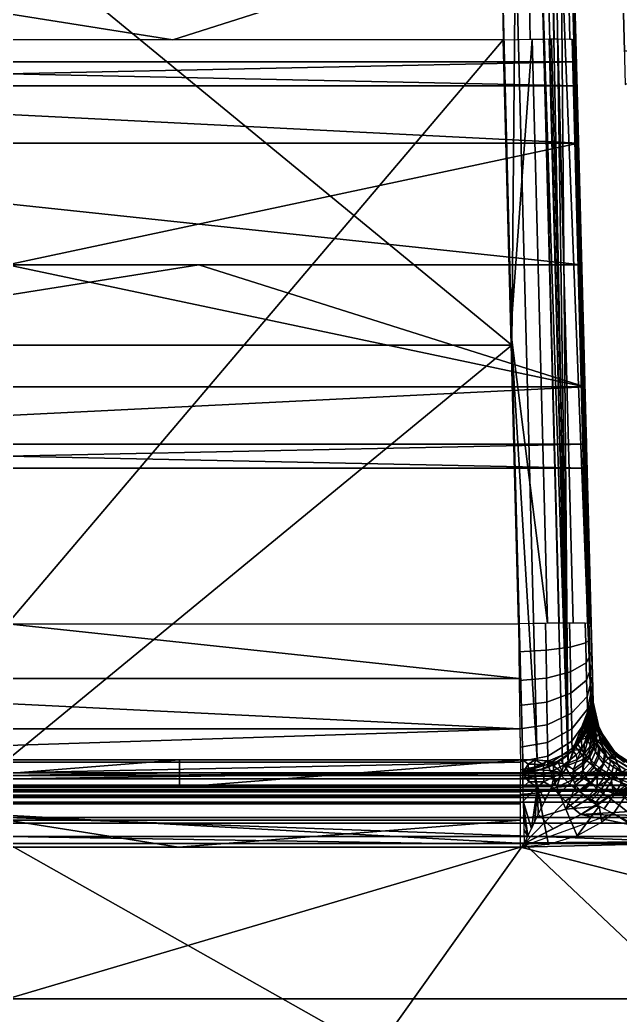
# Model space of a CAD drawing. Extents: x -16.2 to 16.1, y -17.9 to 0.1.
# Drawn here: x 0.08 to 4.21, y -13.54 to -6.68 of the extents above; entities that cross this region are included whole.
import ezdxf

# ---------------------------------------------------------------- set-up
doc = ezdxf.new("R2010")
doc.units = 0
doc.header["$MEASUREMENT"] = 0
doc.layers.add('Pux Jalapa', color=255, linetype='CONTINUOUS')

msp = doc.modelspace()

# ---------------------------------------------------------------- linework, layer by layer
at = {"layer": 'Pux Jalapa'}
for points in [[(12.3144, 0.1319, -7.5642), (12.1304, -6.8943, -7.3802), (4.1789, -4.3812, -7.4461)], [(4.1521, -3.355, 7.4729), (4.2508, -7.1246, 7.3742), (12.2182, -3.5435, 7.468)], [(12.1304, -6.8943, -7.3802), (4.2448, -6.8943, -7.3802), (4.1789, -4.3812, -7.4461)], [(4.2448, -6.8943, -7.3802), (4.2119, -5.6377, -7.4131), (4.2357, -6.5474, -5.6483)], [(3.8819, -5.7805, 6.2174), (3.909, -6.8157, 6.6702), (3.8913, -6.138, 2.7205)], [(3.4692, -8.9199, -9.0991), (-0.0087, -6.0619, -7.8402), (-3.4866, -8.9199, -9.0991)], [(1.1306, -6.8157, 7.1701), (-1.148, -6.8157, 7.1701), (-3.4124, -6.0941, 7.0149)], [(3.395, -6.0941, 7.0149), (1.1306, -6.8157, 7.1701), (-3.4124, -6.0941, 7.0149)], [(3.4692, -8.9199, -9.0991), (3.3944, -6.0619, -7.8402), (-0.0087, -6.0619, -7.8402)], [(3.395, -6.0941, 7.0149), (3.4092, -6.8157, 7.1701), (1.1306, -6.8157, 7.1701)], [(3.3944, -6.0619, -7.8402), (3.4692, -8.9199, -9.0991), (3.4925, -6.0637, -7.8303)], [(3.6422, -11.7798, -10.3481), (3.4925, -6.0637, -7.8303), (3.4692, -8.9199, -9.0991)], [(3.8168, -11.8047, -10.2812), (3.6671, -6.0885, -7.7634), (3.4925, -6.0637, -7.8303), (3.6422, -11.7798, -10.3481)], [(3.7117, -6.1008, -7.7331), (3.6671, -6.0885, -7.7634), (3.857, -11.8155, -10.2542)], [(3.8168, -11.8047, -10.2812), (3.857, -11.8155, -10.2542), (3.6671, -6.0885, -7.7634)], [(3.7438, -6.1116, -7.7064), (3.7117, -6.1008, -7.7331), (3.857, -11.8155, -10.2542)], [(3.7746, -6.1242, -7.676), (3.7438, -6.1116, -7.7064), (3.857, -11.8155, -10.2542)], [(3.8089, -6.1417, -7.6343), (3.7746, -6.1242, -7.676), (3.857, -11.8155, -10.2542)], [(3.857, -11.8155, -10.2542), (4.0146, -11.4302, -9.7982), (3.8089, -6.1417, -7.6343)], [(3.8804, -6.2057, -7.4847), (3.8089, -6.1417, -7.6343), (4.0146, -11.4302, -9.7982)], [(3.8913, -6.138, -3.5103), (3.9118, -6.9211, -3.5103), (3.9118, -6.9211, -5.5872), (3.8913, -6.138, -5.5872)], [(3.8913, -6.138, -1.4334), (3.9118, -6.9211, -1.4334), (3.9118, -6.9211, -3.5103), (3.8913, -6.138, -3.5103)], [(3.8913, -6.138, 0.6436), (3.9118, -6.9211, 0.6436), (3.9118, -6.9211, -1.4334), (3.8913, -6.138, -1.4334)], [(3.8913, -6.138, 2.7205), (3.9118, -6.9211, 2.7205), (3.9118, -6.9211, 0.6436), (3.8913, -6.138, 0.6436)], [(3.8913, -6.138, -5.5872), (3.9118, -6.9211, -5.5872), (3.8942, -6.2503, -7.3826)], [(3.9118, -6.9211, 2.7205), (3.8913, -6.138, 2.7205), (3.909, -6.8157, 6.6702)], [(4.0286, -11.3812, -9.6426), (3.9614, -8.8158, -8.5126), (3.8804, -6.2057, -7.4847)], [(3.9614, -8.8158, -8.5126), (3.8942, -6.2503, -7.3826), (3.8804, -6.2057, -7.4847)], [(4.0146, -11.4302, -9.7982), (4.0286, -11.3812, -9.6426), (3.8804, -6.2057, -7.4847)], [(3.9278, -7.5331, -7.9476), (3.8942, -6.2503, -7.3826), (3.9118, -6.9211, -5.5872)], [(3.5956, -6.8118, 7.1339), (3.5875, -6.4362, 7.0868), (3.4017, -6.4331, 7.1229), (3.4092, -6.8157, 7.1701)], [(3.7607, -6.8103, 7.0254), (3.7523, -6.4556, 6.9807), (3.5875, -6.4362, 7.0868), (3.5956, -6.8118, 7.1339)], [(3.8691, -6.8117, 6.8658), (3.8608, -6.4874, 6.8252), (3.7523, -6.4556, 6.9807), (3.7607, -6.8103, 7.0254)], [(3.909, -6.8157, 6.6702), (3.9015, -6.5287, 6.6348), (3.8608, -6.4874, 6.8252), (3.8691, -6.8117, 6.8658)], [(3.4092, -6.8157, 7.1701), (-0.0087, -6.8157, 7.1701), (-0.0087, -10.8419, 7.2755)], [(-0.0087, -10.8419, 7.2755), (3.5146, -10.8419, 7.2755), (3.4092, -6.8157, 7.1701)], [(3.4619, -8.8288, 7.2228), (3.4092, -6.8157, 7.1701), (3.6079, -6.8116, 7.1287)], [(3.6079, -6.8116, 7.1287), (3.7133, -10.8378, 7.2342), (3.4619, -8.8288, 7.2228)], [(3.7133, -10.8378, 7.2342), (3.6079, -6.8116, 7.1287), (3.6883, -6.8107, 7.0847), (3.7937, -10.8368, 7.1901)], [(3.7937, -10.8368, 7.1901), (3.6883, -6.8107, 7.0847), (3.7262, -6.8104, 7.0565), (3.8316, -10.8366, 7.1619)], [(3.8316, -10.8366, 7.1619), (3.7262, -6.8104, 7.0565), (3.7406, -6.8103, 7.0442), (3.846, -10.8365, 7.1496)], [(3.846, -10.8365, 7.1496), (3.7406, -6.8103, 7.0442), (3.786, -6.8104, 6.9984), (3.8914, -10.8365, 7.1038)], [(3.8914, -10.8365, 7.1038), (3.786, -6.8104, 6.9984), (3.8851, -6.8124, 6.8229), (3.9905, -10.8385, 6.9283)], [(3.9905, -10.8385, 6.9283), (3.8851, -6.8124, 6.8229), (3.9053, -6.8142, 6.7308), (4.0107, -10.8404, 6.8362)], [(4.0107, -10.8404, 6.8362), (3.9053, -6.8142, 6.7308), (3.909, -6.8157, 6.6702), (4.0145, -10.8419, 6.7757)], [(3.909, -6.8157, 6.6702), (3.9442, -8.1578, 6.7054), (3.9277, -7.5281, 5.1391)], [(3.9277, -7.5281, 5.1391), (3.913, -6.9681, 4.0191), (3.909, -6.8157, 6.6702)], [(3.909, -6.8157, 6.6702), (3.913, -6.9681, 4.0191), (3.9118, -6.9211, 2.7205)], [(3.9118, -6.9211, -3.5103), (3.9323, -7.7041, -3.5103), (3.9323, -7.7041, -5.5872), (3.9118, -6.9211, -5.5872)], [(3.9118, -6.9211, -1.4334), (3.9323, -7.7041, -1.4334), (3.9323, -7.7041, -3.5103), (3.9118, -6.9211, -3.5103)], [(3.9118, -6.9211, 0.6436), (3.9323, -7.7041, 0.6436), (3.9323, -7.7041, -1.4334), (3.9118, -6.9211, -1.4334)], [(3.913, -6.9681, 4.0191), (3.9277, -7.5281, 2.8991), (3.9118, -6.9211, 2.7205)], [(3.9118, -6.9211, -5.5872), (3.9323, -7.7041, -5.5872), (3.9278, -7.5331, -7.9476)], [(3.9323, -7.7041, 0.6436), (3.9118, -6.9211, 0.6436), (3.9277, -7.5281, 2.8991)], [(3.9118, -6.9211, 0.6436), (3.9118, -6.9211, 2.7205), (3.9277, -7.5281, 2.8991)], [(-3.9347, -7.1328, 4.6779), (-3.9304, -6.9681, 4.0191), (3.9173, -7.1328, 4.6779)], [(-3.9304, -6.9681, 4.0191), (-3.9347, -7.1328, 3.3602), (3.913, -6.9681, 4.0191)], [(3.9173, -7.1328, 3.3602), (3.913, -6.9681, 4.0191), (-3.9347, -7.1328, 3.3602)], [(3.913, -6.9681, 4.0191), (3.9173, -7.1328, 4.6779), (-3.9304, -6.9681, 4.0191)], [(-3.945, -7.5281, 5.1391), (-3.9347, -7.1328, 4.6779), (3.9277, -7.5281, 5.1391)], [(-3.9347, -7.1328, 3.3602), (-3.945, -7.5281, 2.8991), (3.9277, -7.5281, 2.8991)], [(3.9277, -7.5281, 2.8991), (3.9173, -7.1328, 3.3602), (-3.9347, -7.1328, 3.3602)], [(3.9173, -7.1328, 4.6779), (3.9277, -7.5281, 5.1391), (-3.9347, -7.1328, 4.6779)], [(-3.945, -7.5281, 2.8991), (-3.967, -8.3681, 2.6191), (3.9497, -8.3681, 2.6191)], [(3.9497, -8.3681, 2.6191), (3.9277, -7.5281, 2.8991), (-3.945, -7.5281, 2.8991)], [(3.9277, -7.5281, 5.1391), (-0.0087, -8.3681, 5.4191), (-3.945, -7.5281, 5.1391)], [(3.9497, -8.3681, 5.4191), (-0.0087, -8.3681, 5.4191), (3.9277, -7.5281, 5.1391)], [(3.9497, -8.3681, 5.4191), (3.9277, -7.5281, 5.1391), (3.9442, -8.1578, 6.7054)], [(3.9277, -7.5281, 2.8991), (3.9497, -8.3681, 2.6191), (3.9323, -7.7041, 0.6436)], [(3.9614, -8.8158, -8.5126), (3.9278, -7.5331, -7.9476), (3.9528, -8.4872, -7.6641)], [(3.9323, -7.7041, -5.5872), (3.9528, -8.4872, -7.6641), (3.9278, -7.5331, -7.9476)], [(3.9323, -7.7041, -5.5872), (3.9528, -8.4872, -5.5872), (3.9528, -8.4872, -7.6641)], [(3.9323, -7.7041, -3.5103), (3.9528, -8.4872, -3.5103), (3.9528, -8.4872, -5.5872), (3.9323, -7.7041, -5.5872)], [(3.9323, -7.7041, -1.4334), (3.9528, -8.4872, -1.4334), (3.9528, -8.4872, -3.5103), (3.9323, -7.7041, -3.5103)], [(3.9323, -7.7041, 0.6436), (3.9528, -8.4872, 0.6436), (3.9528, -8.4872, -1.4334), (3.9323, -7.7041, -1.4334)], [(3.9528, -8.4872, 0.6436), (3.9323, -7.7041, 0.6436), (3.9497, -8.3681, 2.6191)], [(3.9442, -8.1578, 6.7054), (3.9793, -9.4998, 6.7405), (3.9497, -8.3681, 5.4191)], [(-1.3281, -8.3681, 5.4191), (1.3108, -8.3681, 5.4191), (-3.989, -9.2081, 5.1391)], [(-0.0087, -8.3681, 2.6191), (-3.989, -9.2081, 2.8991), (3.9717, -9.2081, 2.8991)], [(3.9717, -9.2081, 5.1391), (-3.989, -9.2081, 5.1391), (1.3108, -8.3681, 5.4191)], [(3.9717, -9.2081, 2.8991), (3.9497, -8.3681, 2.6191), (-0.0087, -8.3681, 2.6191)], [(1.3108, -8.3681, 5.4191), (3.9497, -8.3681, 5.4191), (3.9717, -9.2081, 5.1391)], [(3.9497, -8.3681, 2.6191), (3.9717, -9.2081, 2.8991), (3.9528, -8.4872, 0.6436)], [(3.9717, -9.2081, 5.1391), (3.9497, -8.3681, 5.4191), (3.9793, -9.4998, 6.7405)], [(3.9528, -8.4872, -5.5872), (3.9733, -9.2702, -5.5872), (3.9733, -9.2702, -7.6641), (3.9528, -8.4872, -7.6641)], [(3.9528, -8.4872, -3.5103), (3.9733, -9.2702, -3.5103), (3.9733, -9.2702, -5.5872), (3.9528, -8.4872, -5.5872)], [(3.9528, -8.4872, -1.4334), (3.9733, -9.2702, -1.4334), (3.9733, -9.2702, -3.5103), (3.9528, -8.4872, -3.5103)], [(3.9528, -8.4872, 0.6436), (3.9733, -9.2702, 0.6436), (3.9733, -9.2702, -1.4334), (3.9528, -8.4872, -1.4334)], [(3.9528, -8.4872, -7.6641), (3.9733, -9.2702, -7.6641), (3.9614, -8.8158, -8.5126)], [(3.9733, -9.2702, 0.6436), (3.9528, -8.4872, 0.6436), (3.9717, -9.2081, 2.8991)], [(3.5146, -10.8419, 7.2755), (3.4619, -8.8288, 7.2228), (3.7133, -10.8378, 7.2342)], [(3.995, -10.0985, -9.0776), (3.9614, -8.8158, -8.5126), (3.9733, -9.2702, -7.6641)], [(-0.0087, -11.778, -10.358), (3.4692, -8.9199, -9.0991), (-3.4866, -8.9199, -9.0991)], [(3.5441, -11.778, -10.358), (3.4692, -8.9199, -9.0991), (-0.0087, -11.778, -10.358)], [(3.4692, -8.9199, -9.0991), (3.5441, -11.778, -10.358), (3.6422, -11.7798, -10.3481)], [(-3.989, -9.2081, 2.8991), (-3.9994, -9.6034, 3.3602), (3.9717, -9.2081, 2.8991)], [(-3.9994, -9.6034, 4.6779), (-3.989, -9.2081, 5.1391), (3.9717, -9.2081, 5.1391)], [(3.9717, -9.2081, 5.1391), (3.982, -9.6034, 4.6779), (-3.9994, -9.6034, 4.6779)], [(3.982, -9.6034, 3.3602), (3.9717, -9.2081, 2.8991), (-3.9994, -9.6034, 3.3602)], [(3.9717, -9.2081, 2.8991), (3.9863, -9.7681, 4.0191), (3.9938, -10.0533, 2.7205)], [(3.9863, -9.7681, 4.0191), (3.9717, -9.2081, 5.1391), (3.9938, -10.0533, 4.7974)], [(3.9938, -10.0533, 2.7205), (3.9733, -9.2702, 0.6436), (3.9717, -9.2081, 2.8991)], [(3.9793, -9.4998, 6.7405), (3.9938, -10.0533, 4.7974), (3.9717, -9.2081, 5.1391)], [(3.9733, -9.2702, -5.5872), (3.9938, -10.0533, -5.5872), (3.9938, -10.0533, -7.6641), (3.9733, -9.2702, -7.6641)], [(3.9733, -9.2702, -3.5103), (3.9938, -10.0533, -3.5103), (3.9938, -10.0533, -5.5872), (3.9733, -9.2702, -5.5872)], [(3.9733, -9.2702, -1.4334), (3.9938, -10.0533, -1.4334), (3.9938, -10.0533, -3.5103), (3.9733, -9.2702, -3.5103)], [(3.9733, -9.2702, 0.6436), (3.9938, -10.0533, 0.6436), (3.9938, -10.0533, -1.4334), (3.9733, -9.2702, -1.4334)], [(3.9938, -10.0533, 2.7205), (3.9938, -10.0533, 0.6436), (3.9733, -9.2702, 0.6436)], [(3.9733, -9.2702, -7.6641), (3.9938, -10.0533, -7.6641), (3.995, -10.0985, -9.0776)], [(3.9793, -9.4998, 6.7405), (4.0145, -10.8419, 6.7757), (3.9938, -10.0533, 4.7974)], [(-3.9994, -9.6034, 3.3602), (-4.0037, -9.7681, 4.0191), (3.9863, -9.7681, 4.0191)], [(-4.0037, -9.7681, 4.0191), (-3.9994, -9.6034, 4.6779), (3.982, -9.6034, 4.6779)], [(3.982, -9.6034, 4.6779), (3.9863, -9.7681, 4.0191), (-4.0037, -9.7681, 4.0191)], [(3.9863, -9.7681, 4.0191), (3.982, -9.6034, 3.3602), (-3.9994, -9.6034, 3.3602)], [(3.9938, -10.0533, 4.7974), (3.9938, -10.0533, 2.7205), (3.9863, -9.7681, 4.0191)], [(3.9938, -10.0533, -5.5872), (4.0143, -10.8363, -5.5872), (4.0143, -10.8363, -7.6641), (3.9938, -10.0533, -7.6641)], [(3.9938, -10.0533, -3.5103), (4.0143, -10.8363, -3.5103), (4.0143, -10.8363, -5.5872), (3.9938, -10.0533, -5.5872)], [(3.9938, -10.0533, -1.4334), (4.0143, -10.8363, -1.4334), (4.0143, -10.8363, -3.5103), (3.9938, -10.0533, -3.5103)], [(3.9938, -10.0533, 0.6436), (4.0143, -10.8363, 0.6436), (4.0143, -10.8363, -1.4334), (3.9938, -10.0533, -1.4334)], [(3.9938, -10.0533, 2.7205), (4.0143, -10.8363, 2.7205), (4.0143, -10.8363, 0.6436), (3.9938, -10.0533, 0.6436)], [(3.9938, -10.0533, 4.7974), (4.0143, -10.8363, 4.7974), (4.0143, -10.8363, 2.7205), (3.9938, -10.0533, 2.7205)], [(3.9938, -10.0533, -7.6641), (4.0143, -10.8363, -7.6641), (3.995, -10.0985, -9.0776)], [(4.0143, -10.8363, 4.7974), (3.9938, -10.0533, 4.7974), (4.0145, -10.8419, 6.7757)], [(4.0286, -11.3812, -9.6426), (3.995, -10.0985, -9.0776), (4.0143, -10.8363, -7.6641)], [(3.8696, -11.0015, 7.12), (3.8661, -10.8365, 7.1308), (3.701, -10.838, 7.2393), (3.7041, -11.0239, 7.2268)], [(3.9778, -10.972, 6.9622), (3.9745, -10.8378, 6.9712), (3.8661, -10.8365, 7.1308), (3.8696, -11.0015, 7.12)], [(4.0279, -11.355, 6.2758), (4.0279, -11.355, 4.8205), (4.0143, -10.8363, 4.7974)], [(4.0279, -11.355, 4.8205), (4.0279, -11.355, 3.3652), (4.0143, -10.8363, 4.7974)], [(4.0279, -11.355, 3.3652), (4.0279, -11.355, 1.91), (4.0143, -10.8363, 2.7205)], [(4.0279, -11.355, 1.91), (4.0279, -11.355, 0.4547), (4.0143, -10.8363, 0.6436)], [(4.0279, -11.355, 0.4547), (4.0279, -11.355, -1.0006), (4.0143, -10.8363, 0.6436)], [(4.0279, -11.355, -1.0006), (4.0279, -11.355, -2.4559), (4.0143, -10.8363, -1.4334)], [(4.0279, -11.355, -2.4559), (4.0279, -11.355, -3.9112), (4.0143, -10.8363, -3.5103)], [(4.0286, -11.3812, -4.8847), (4.0286, -11.3812, -6.0742), (4.0143, -10.8363, -5.5872)], [(4.0286, -11.3812, -6.0742), (4.0286, -11.3812, -7.2636), (4.0143, -10.8363, -7.6641)], [(4.0286, -11.3812, -7.2636), (4.0286, -11.3812, -8.4531), (4.0143, -10.8363, -7.6641)], [(4.0286, -11.3812, -8.4531), (4.0286, -11.3812, -9.6426), (4.0143, -10.8363, -7.6641)], [(4.0145, -10.8419, 6.7757), (4.0239, -11.2039, 6.634), (4.0143, -10.8363, 4.7974)], [(4.0239, -11.2039, 6.634), (4.0279, -11.355, 6.2758), (4.0143, -10.8363, 4.7974)], [(4.0143, -10.8363, -7.6641), (4.0143, -10.8363, -5.5872), (4.0286, -11.3812, -6.0742)], [(4.0143, -10.8363, -5.5872), (4.0143, -10.8363, -3.5103), (4.0286, -11.3812, -4.8847)], [(4.0143, -10.8363, -3.5103), (4.0143, -10.8363, -1.4334), (4.0279, -11.355, -2.4559)], [(4.0143, -10.8363, -1.4334), (4.0143, -10.8363, 0.6436), (4.0279, -11.355, -1.0006)], [(4.0143, -10.8363, 0.6436), (4.0143, -10.8363, 2.7205), (4.0279, -11.355, 1.91)], [(4.0143, -10.8363, 2.7205), (4.0143, -10.8363, 4.7974), (4.0279, -11.355, 3.3652)], [(4.0143, -10.8363, -3.5103), (4.0279, -11.355, -3.9112), (4.0286, -11.3812, -4.8847)], [(-0.0087, -10.8419, 7.2755), (3.5195, -11.2171, 7.213), (-3.5369, -11.2171, 7.213)], [(3.5146, -10.8419, 7.2755), (3.5195, -11.2171, 7.213), (-0.0087, -10.8419, 7.2755)], [(3.7041, -11.0239, 7.2268), (3.701, -10.838, 7.2393), (3.5146, -10.8419, 7.2755), (3.5172, -11.0347, 7.2618)], [(4.017, -10.9383, 6.7688), (4.0145, -10.8419, 6.7757), (3.9745, -10.8378, 6.9712), (3.9778, -10.972, 6.9622)], [(3.9812, -11.1099, 6.9246), (3.9778, -10.972, 6.9622), (3.8696, -11.0015, 7.12), (3.8731, -11.1712, 7.0739)], [(4.0196, -11.0372, 6.7415), (4.017, -10.9383, 6.7688), (3.9778, -10.972, 6.9622), (3.9812, -11.1099, 6.9246)], [(3.7072, -11.215, 7.1747), (3.7041, -11.0239, 7.2268), (3.5172, -11.0347, 7.2618), (3.5197, -11.2326, 7.2071)], [(3.8731, -11.1712, 7.0739), (3.8696, -11.0015, 7.12), (3.7041, -11.0239, 7.2268), (3.7072, -11.215, 7.1747)], [(4.0218, -11.1234, 6.6977), (4.0196, -11.0372, 6.7415), (3.9812, -11.1099, 6.9246), (3.9841, -11.2302, 6.8641)], [(3.9841, -11.2302, 6.8641), (3.9812, -11.1099, 6.9246), (3.8731, -11.1712, 7.0739), (3.8761, -11.3193, 6.9996)], [(3.8761, -11.3193, 6.9996), (3.8731, -11.1712, 7.0739), (3.7072, -11.215, 7.1747), (3.7099, -11.3816, 7.0908)], [(4.0239, -11.2039, 6.634), (4.0218, -11.1234, 6.6977), (3.9841, -11.2302, 6.8641), (3.9868, -11.3428, 6.7756)], [(-3.5414, -11.5659, 6.9921), (-3.5369, -11.2171, 7.213), (3.5241, -11.5659, 6.9921)], [(3.5195, -11.2171, 7.213), (3.5241, -11.5659, 6.9921), (-3.5369, -11.2171, 7.213)], [(3.7099, -11.3816, 7.0908), (3.7072, -11.215, 7.1747), (3.5197, -11.2326, 7.2071), (3.522, -11.4048, 7.1195)], [(3.9868, -11.3428, 6.7756), (3.9841, -11.2302, 6.8641), (3.8761, -11.3193, 6.9996), (3.879, -11.4579, 6.8909)], [(4.0256, -11.2662, 6.5602), (4.0239, -11.2039, 6.634), (3.9868, -11.3428, 6.7756), (3.989, -11.4301, 6.6728)], [(4.0269, -11.3157, 6.4702), (4.0256, -11.2662, 6.5602), (3.989, -11.4301, 6.6728), (3.9907, -11.4994, 6.5473)], [(4.0276, -11.3444, 6.378), (4.0269, -11.3157, 6.4702), (3.9907, -11.4994, 6.5473), (3.9917, -11.5397, 6.4185)], [(3.7125, -11.5376, 6.9682), (3.7099, -11.3816, 7.0908), (3.522, -11.4048, 7.1195), (3.5241, -11.5659, 6.9921)], [(3.879, -11.4579, 6.8909), (3.8761, -11.3193, 6.9996), (3.7099, -11.3816, 7.0908), (3.7125, -11.5376, 6.9682)], [(3.989, -11.4301, 6.6728), (3.9868, -11.3428, 6.7756), (3.879, -11.4579, 6.8909), (3.8812, -11.5655, 6.7645)], [(4.0279, -11.355, 1.1823), (4.0279, -11.355, -3.9112), (3.8862, -11.717, -3.8923)], [(4.0279, -11.355, 1.1823), (3.8862, -11.717, -3.8923), (3.9503, -11.636, 6.2758)], [(3.9503, -11.636, 6.2758), (4.0203, -11.4557, 6.2758), (4.0279, -11.355, 1.1823)], [(4.0279, -11.355, 6.2758), (4.0276, -11.3444, 6.378), (3.9917, -11.5397, 6.4185), (3.992, -11.5545, 6.2758)], [(4.0279, -11.355, 6.2758), (4.0279, -11.355, 1.1823), (4.0203, -11.4557, 6.2758)], [(4.0279, -11.355, -3.9112), (4.0209, -11.4729, -3.967), (4.0207, -11.4532, -3.9061)], [(4.0279, -11.355, -3.9112), (4.028, -11.3878, -3.9266), (4.0222, -11.4827, -3.9937)], [(4.0222, -11.4827, -3.9937), (4.0246, -11.4595, -3.9786), (4.0279, -11.355, -3.9112)], [(4.0279, -11.355, -3.9112), (4.0246, -11.4595, -3.9786), (4.0275, -11.442, -3.9881)], [(4.0419, -11.501, -9.7225), (4.041, -11.4797, -9.6426), (4.0286, -11.3812, -9.6426), (4.0254, -11.4058, -9.7206)], [(4.0279, -11.355, -3.9112), (4.0275, -11.442, -3.9881), (4.029, -11.4247, -3.9976)], [(4.0279, -11.355, -3.9112), (4.029, -11.4247, -3.9976), (4.0293, -11.4068, -4.0074)], [(4.0279, -11.355, -3.9112), (4.0338, -11.582, -4.2836), (4.0286, -11.3812, -4.8847)], [(4.029, -11.3989, -4.6975), (4.0286, -11.3812, -4.8847), (4.0723, -11.5729, -4.8847), (4.0727, -11.5873, -4.7336)], [(4.0286, -11.3812, -9.6426), (4.0286, -11.3812, -7.2636), (4.0504, -11.5147, -9.6426)], [(4.0286, -11.3812, -7.2636), (4.0286, -11.3812, -4.8847), (4.0504, -11.5147, -4.8847)], [(4.0504, -11.5147, -4.8847), (4.0504, -11.5147, -9.6426), (4.0286, -11.3812, -7.2636)], [(3.9907, -11.4994, 6.5473), (3.989, -11.4301, 6.6728), (3.8812, -11.5655, 6.7645), (3.883, -11.6509, 6.61)], [(4.0473, -11.6316, -9.9111), (4.0655, -11.5985, -9.81), (4.0146, -11.4302, -9.7982), (3.985, -11.4846, -9.9171)], [(3.995, -11.547, -3.9012), (4.0207, -11.4532, -3.9061), (4.0209, -11.4729, -3.967)], [(4.0344, -11.5218, -9.8028), (4.0419, -11.501, -9.7225), (4.0254, -11.4058, -9.7206), (4.0146, -11.4302, -9.7982)], [(4.0244, -11.4447, -3.9535), (4.0209, -11.4729, -3.967), (4.0222, -11.4827, -3.9937)], [(4.028, -11.3878, -3.9266), (4.0268, -11.4163, -3.94), (4.0222, -11.4827, -3.9937)], [(4.0268, -11.4163, -3.94), (4.0244, -11.4447, -3.9535), (4.0222, -11.4827, -3.9937)], [(4.0246, -11.4595, -3.9786), (4.0222, -11.4827, -3.9937), (4.0267, -11.4615, -4.0054), (4.0275, -11.442, -3.9881)], [(4.0267, -11.4615, -4.0054), (4.0224, -11.527, -4.0632), (4.029, -11.4946, -4.0823), (4.0291, -11.4406, -4.017)], [(4.0275, -11.442, -3.9881), (4.0267, -11.4615, -4.0054), (4.0291, -11.4406, -4.017), (4.029, -11.4247, -3.9976)], [(4.0305, -11.4557, -4.5059), (4.029, -11.3989, -4.6975), (4.0727, -11.5873, -4.7336), (4.074, -11.6332, -4.5791)], [(4.029, -11.4247, -3.9976), (4.0291, -11.4406, -4.017), (4.0296, -11.4188, -4.0291), (4.0293, -11.4068, -4.0074)], [(4.0291, -11.4406, -4.017), (4.029, -11.4946, -4.0823), (4.0307, -11.4607, -4.1023), (4.0296, -11.4188, -4.0291)], [(3.8812, -11.5655, 6.7645), (3.879, -11.4579, 6.8909), (3.7125, -11.5376, 6.9682), (3.7144, -11.6586, 6.8258)], [(3.9917, -11.5397, 6.4185), (3.9907, -11.4994, 6.5473), (3.883, -11.6509, 6.61), (3.884, -11.7006, 6.4515)], [(4.0328, -11.6574, -9.9649), (4.0473, -11.6316, -9.9111), (3.985, -11.4846, -9.9171), (3.9661, -11.5234, -9.976)], [(4.0138, -11.513, -3.9867), (3.9806, -11.6295, -4.0482), (4.0209, -11.4729, -3.967)], [(3.9806, -11.6295, -4.0482), (4.0108, -11.5593, -4.0443), (4.0209, -11.4729, -3.967)], [(3.9934, -11.5913, -4.0273), (3.9806, -11.6295, -4.0482), (4.0138, -11.513, -3.9867)], [(4.0138, -11.513, -3.9867), (4.0046, -11.5525, -4.0068), (3.9934, -11.5913, -4.0273)], [(4.0209, -11.4729, -3.967), (4.0046, -11.5525, -4.0068), (3.995, -11.547, -3.9012)], [(4.0222, -11.4827, -3.9937), (4.0108, -11.5593, -4.0443), (4.0224, -11.527, -4.0632), (4.0267, -11.4615, -4.0054)], [(4.0108, -11.5593, -4.0443), (4.0222, -11.4827, -3.9937), (4.0209, -11.4729, -3.967)], [(4.0224, -11.527, -4.0632), (4.0181, -11.5732, -4.1037), (4.0286, -11.5338, -4.1283), (4.029, -11.4946, -4.0823)], [(4.0282, -11.565, -4.1639), (4.0272, -11.6369, -4.2414), (4.0338, -11.582, -4.2836), (4.0322, -11.5185, -4.1948)], [(4.0286, -11.5338, -4.1283), (4.0282, -11.565, -4.1639), (4.0322, -11.5185, -4.1948), (4.0315, -11.4924, -4.1543)], [(4.029, -11.4946, -4.0823), (4.0286, -11.5338, -4.1283), (4.0315, -11.4924, -4.1543), (4.0307, -11.4607, -4.1023)], [(4.0578, -11.6634, -4.4212), (4.0403, -11.6215, -4.3542), (4.0305, -11.4557, -4.5059)], [(4.0328, -11.543, -4.3394), (4.0305, -11.4557, -4.5059), (4.0403, -11.6215, -4.3542)], [(4.0305, -11.4557, -4.5059), (4.074, -11.6332, -4.5791), (4.0578, -11.6634, -4.4212)], [(4.0667, -11.6007, -9.8103), (4.0726, -11.5838, -9.7259), (4.0419, -11.501, -9.7225), (4.0344, -11.5218, -9.8028)], [(4.0726, -11.5838, -9.7259), (4.0694, -11.5664, -9.6426), (4.041, -11.4797, -9.6426), (4.0419, -11.501, -9.7225)], [(4.1256, -11.6643, -4.8847), (4.1256, -11.6643, -9.6426), (4.0504, -11.5147, -9.6426), (4.0504, -11.5147, -4.8847)], [(3.5241, -11.5659, 6.9921), (3.5271, -11.7958, 6.6493), (-3.5445, -11.7958, 6.6493)], [(-3.5445, -11.7958, 6.6493), (-3.5414, -11.5659, 6.9921), (3.5241, -11.5659, 6.9921)], [(3.7144, -11.6586, 6.8258), (3.7125, -11.5376, 6.9682), (3.5241, -11.5659, 6.9921), (3.5257, -11.6906, 6.8445)], [(3.883, -11.6509, 6.61), (3.8812, -11.5655, 6.7645), (3.7144, -11.6586, 6.8258), (3.716, -11.7545, 6.6519)], [(3.992, -11.5545, 6.2758), (3.9917, -11.5397, 6.4185), (3.884, -11.7006, 6.4515), (3.8844, -11.7188, 6.2758)], [(3.9818, -11.7518, -10.1063), (4.0149, -11.6894, -10.02), (3.9453, -11.5695, -10.0344), (3.9104, -11.6544, -10.1232)], [(4.0149, -11.6894, -10.02), (4.0328, -11.6574, -9.9649), (3.9661, -11.5234, -9.976), (3.9453, -11.5695, -10.0344)], [(3.9482, -11.6391, -3.8964), (3.995, -11.547, -3.9012), (4.0046, -11.5525, -4.0068)], [(4.0046, -11.5525, -4.0068), (3.9806, -11.6295, -4.0482), (3.9482, -11.6391, -3.8964)], [(4, -11.6117, -4.0798), (4.0108, -11.5593, -4.0443), (3.9806, -11.6295, -4.0482)], [(4, -11.6117, -4.0798), (3.9905, -11.6515, -4.107), (4.0143, -11.6091, -4.1348), (4.0181, -11.5732, -4.1037)], [(4.0108, -11.5593, -4.0443), (4, -11.6117, -4.0798), (4.0181, -11.5732, -4.1037), (4.0224, -11.527, -4.0632)], [(4.0143, -11.6091, -4.1348), (4.0052, -11.6887, -4.2019), (4.0272, -11.6369, -4.2414), (4.0282, -11.565, -4.1639)], [(4.0181, -11.5732, -4.1037), (4.0143, -11.6091, -4.1348), (4.0282, -11.565, -4.1639), (4.0286, -11.5338, -4.1283)], [(4.0391, -11.6172, -4.3472), (4.0338, -11.582, -4.2836), (4.0265, -11.6396, -4.2393), (4.0317, -11.6844, -4.2942)], [(4.0403, -11.6215, -4.3542), (4.0338, -11.582, -4.2836), (4.0328, -11.543, -4.3394)], [(4.1137, -11.6755, -9.8212), (4.1196, -11.6629, -9.7313), (4.0726, -11.5838, -9.7259), (4.0667, -11.6007, -9.8103)], [(4.1196, -11.6629, -9.7313), (4.1155, -11.65, -9.6426), (4.0694, -11.5664, -9.6426), (4.0726, -11.5838, -9.7259)], [(4.0727, -11.5873, -4.7336), (4.0723, -11.5729, -4.8847), (4.1813, -11.728, -4.8847), (4.1817, -11.7396, -4.7632)], [(4.074, -11.6332, -4.5791), (4.0727, -11.5873, -4.7336), (4.1817, -11.7396, -4.7632), (4.1829, -11.7767, -4.6389)], [(3.716, -11.7545, 6.6519), (3.7144, -11.6586, 6.8258), (3.5257, -11.6906, 6.8445), (3.527, -11.7894, 6.6646)], [(3.884, -11.7006, 6.4515), (3.883, -11.6509, 6.61), (3.716, -11.7545, 6.6519), (3.7169, -11.8104, 6.4735)], [(3.9174, -11.6818, 6.2758), (3.9503, -11.636, 6.2758), (3.8862, -11.717, -3.8923)], [(3.8879, -11.7153, -3.8924), (3.9482, -11.6391, -3.8964), (3.9511, -11.7039, -4.0915)], [(3.972, -11.7712, -10.1294), (3.9818, -11.7518, -10.1063), (3.9104, -11.6544, -10.1232), (3.9008, -11.68, -10.1467)], [(3.9806, -11.6295, -4.0482), (3.9511, -11.7039, -4.0915), (3.9482, -11.6391, -3.8964)], [(3.9806, -11.6295, -4.0482), (3.9664, -11.6671, -4.0696), (4, -11.6117, -4.0798)], [(3.9905, -11.6515, -4.107), (4, -11.6117, -4.0798), (3.9664, -11.6671, -4.0696)], [(3.9679, -11.7363, -4.1659), (3.9905, -11.6515, -4.107), (3.9664, -11.6671, -4.0696)], [(3.9905, -11.6515, -4.107), (3.9679, -11.7363, -4.1659), (4.0052, -11.6887, -4.2019), (4.0143, -11.6091, -4.1348)], [(4.0317, -11.6844, -4.2942), (4.0265, -11.6396, -4.2393), (4.0044, -11.6899, -4.2009), (4.0037, -11.7448, -4.2505)], [(4.1109, -11.7904, -10.0269), (4.1331, -11.77, -9.9754), (4.0328, -11.6574, -9.9649), (4.0149, -11.6894, -10.02)], [(4.0426, -11.6284, -4.3665), (4.0391, -11.6172, -4.3472), (4.0317, -11.6844, -4.2942), (4.0353, -11.697, -4.3106)], [(4.1331, -11.77, -9.9754), (4.1511, -11.7554, -9.9257), (4.0473, -11.6316, -9.9111), (4.0328, -11.6574, -9.9649)], [(4.0533, -11.6544, -4.408), (4.0426, -11.6284, -4.3665), (4.0353, -11.697, -4.3106), (4.0463, -11.7241, -4.3455)], [(4.0679, -11.6813, -4.4454), (4.0533, -11.6544, -4.408), (4.0463, -11.7241, -4.3455), (4.0608, -11.7499, -4.3769)], [(4.1511, -11.7554, -9.9257), (4.1738, -11.7414, -9.8352), (4.0655, -11.5985, -9.81), (4.0473, -11.6316, -9.9111)], [(4.1044, -11.7336, -4.5018), (4.0578, -11.6634, -4.4212), (4.074, -11.6332, -4.5791)], [(4.1267, -11.7605, -4.5227), (4.1044, -11.7336, -4.5018), (4.074, -11.6332, -4.5791)], [(4.074, -11.6332, -4.5791), (4.1829, -11.7767, -4.6389), (4.1267, -11.7605, -4.5227)], [(4.1813, -11.7331, -9.7383), (4.1777, -11.7245, -9.6426), (4.1155, -11.65, -9.6426), (4.1196, -11.6629, -9.7313)], [(3.8862, -11.717, -3.8923), (3.5281, -11.8681, -3.8844), (3.5281, -11.8681, 1.1957)], [(3.8862, -11.717, -3.8923), (3.5281, -11.8681, 1.1957), (3.8088, -11.7818, 6.2758)], [(3.8844, -11.7188, 6.2758), (3.884, -11.7006, 6.4515), (3.7169, -11.8104, 6.4735), (3.7173, -11.8309, 6.2758)], [(3.8088, -11.7818, 6.2758), (3.8549, -11.7465, 6.2758), (3.8862, -11.717, -3.8923)], [(3.9119, -11.7434, -4.0807), (3.8273, -11.8139, -4.0776), (3.8089, -11.7818, -3.8889), (3.8879, -11.7153, -3.8924)], [(3.8549, -11.7465, 6.2758), (3.8884, -11.7147, 6.2758), (3.8862, -11.717, -3.8923)], [(3.9008, -11.68, -10.1467), (3.857, -11.8155, -10.2542), (3.972, -11.7712, -10.1294)], [(3.8884, -11.7147, 6.2758), (3.9174, -11.6818, 6.2758), (3.8862, -11.717, -3.8923)], [(3.9119, -11.7434, -4.0807), (3.8879, -11.7153, -3.8924), (3.9511, -11.7039, -4.0915)], [(3.9511, -11.7039, -4.0915), (3.9183, -11.7754, -4.1366), (3.9119, -11.7434, -4.0807)], [(3.9511, -11.7039, -4.0915), (3.935, -11.74, -4.1138), (3.9679, -11.7363, -4.1659)], [(3.9664, -11.6671, -4.0696), (3.9511, -11.7039, -4.0915), (3.9679, -11.7363, -4.1659)], [(4.0037, -11.7448, -4.2505), (4.0044, -11.6899, -4.2009), (3.9678, -11.7363, -4.1658), (3.9558, -11.8003, -4.2145)], [(4.0701, -11.8341, -10.1083), (4.1109, -11.7904, -10.0269), (4.0149, -11.6894, -10.02), (3.9818, -11.7518, -10.1063)], [(4.0353, -11.697, -4.3106), (4.0317, -11.6844, -4.2942), (4.0037, -11.7448, -4.2505), (4.006, -11.7594, -4.2652)], [(4.0463, -11.7241, -4.3455), (4.0353, -11.697, -4.3106), (4.006, -11.7594, -4.2652), (4.0149, -11.7897, -4.2963)], [(4.0608, -11.7499, -4.3769), (4.0463, -11.7241, -4.3455), (4.0149, -11.7897, -4.2963), (4.0283, -11.817, -4.3244)], [(4.0764, -11.695, -4.4622), (4.0679, -11.6813, -4.4454), (4.0608, -11.7499, -4.3769), (4.0691, -11.7625, -4.391)], [(4.1083, -11.7385, -4.5059), (4.0764, -11.695, -4.4622), (4.0691, -11.7625, -4.391), (4.099, -11.8008, -4.4287)], [(4.1738, -11.7414, -9.8352), (4.1813, -11.7331, -9.7383), (4.1196, -11.6629, -9.7313), (4.1137, -11.6755, -9.8212)], [(4.1607, -11.7069, -4.8847), (4.1607, -11.7069, -9.6426), (4.1256, -11.6643, -9.6426), (4.1256, -11.6643, -4.8847)], [(4.1926, -11.7385, -4.8847), (4.1926, -11.7385, -9.6426), (4.1607, -11.7069, -9.6426), (4.1607, -11.7069, -4.8847)], [(4.2536, -11.7896, -9.7465), (4.2518, -11.7846, -9.6426), (4.1777, -11.7245, -9.6426), (4.1813, -11.7331, -9.7383)], [(4.1817, -11.7396, -4.7632), (4.1813, -11.728, -4.8847), (4.3446, -11.8331, -4.8847), (4.345, -11.8427, -4.7837)], [(-3.5445, -11.7958, 6.6493), (3.5271, -11.7958, 6.6493), (-0.0087, -11.8681, 6.2758)], [(1.1756, -11.778, -10.358), (-1.1929, -11.778, -10.358), (-1.1929, -11.9665, -10.4002)], [(-1.1929, -11.9665, -10.4002), (1.1756, -11.9665, -10.4002), (1.1756, -11.778, -10.358)], [(3.5271, -11.7958, 6.6493), (3.5281, -11.8681, 6.2758), (-0.0087, -11.8681, 6.2758)], [(3.5441, -11.9665, -10.4002), (3.5441, -11.778, -10.358), (1.1756, -11.9665, -10.4002)], [(3.5441, -11.778, -10.358), (1.1756, -11.778, -10.358), (1.1756, -11.9665, -10.4002)], [(3.7169, -11.8104, 6.4735), (3.716, -11.7545, 6.6519), (3.527, -11.7894, 6.6646), (3.5278, -11.8469, 6.4801)], [(3.6423, -11.8549, 6.2758), (3.8088, -11.7818, 6.2758), (3.5281, -11.8681, 1.1957)], [(3.5441, -11.778, -10.358), (3.5441, -11.8702, -10.3883), (3.5813, -11.8084, -10.3687)], [(3.6282, -11.779, -10.3506), (3.5441, -11.778, -10.358), (3.5813, -11.8084, -10.3687)], [(3.5813, -11.8084, -10.3687), (3.6266, -11.8092, -10.3632), (3.6282, -11.779, -10.3506)], [(3.6266, -11.8092, -10.3632), (3.6859, -11.8125, -10.3498), (3.6282, -11.779, -10.3506)], [(3.7099, -11.7858, -10.3304), (3.6282, -11.779, -10.3506), (3.6859, -11.8125, -10.3498)], [(3.6859, -11.8125, -10.3498), (3.7556, -11.8199, -10.3244), (3.7099, -11.7858, -10.3304)], [(3.7869, -11.7981, -10.298), (3.7099, -11.7858, -10.3304), (3.7556, -11.8199, -10.3244)], [(3.8273, -11.8139, -4.0776), (3.7363, -11.8632, -4.0754), (3.7235, -11.8283, -3.8864), (3.8089, -11.7818, -3.8889)], [(3.8273, -11.8139, -4.0776), (3.9119, -11.7434, -4.0807), (3.9183, -11.7754, -4.1366)], [(3.9183, -11.7754, -4.1366), (3.8927, -11.8426, -4.1878), (3.8273, -11.8139, -4.0776)], [(3.857, -11.8155, -10.2542), (3.9496, -11.8971, -10.2323), (3.972, -11.7712, -10.1294)], [(3.9558, -11.8003, -4.2145), (3.9678, -11.7363, -4.1658), (3.9183, -11.7754, -4.1366), (3.8921, -11.8452, -4.19)], [(3.935, -11.74, -4.1138), (3.9183, -11.7754, -4.1366), (3.9679, -11.7363, -4.1659)], [(4.0581, -11.8486, -10.1302), (3.972, -11.7712, -10.1294), (3.9496, -11.8971, -10.2323)], [(4.006, -11.7594, -4.2652), (4.0037, -11.7448, -4.2505), (3.9558, -11.8003, -4.2145), (3.9556, -11.8171, -4.2289)], [(4.0149, -11.7897, -4.2963), (4.006, -11.7594, -4.2652), (3.9556, -11.8171, -4.2289), (3.9606, -11.8514, -4.2597)], [(4.0283, -11.817, -4.3244), (4.0149, -11.7897, -4.2963), (3.9606, -11.8514, -4.2597), (3.9719, -11.882, -4.2875)], [(4.0581, -11.8486, -10.1302), (4.0701, -11.8341, -10.1083), (3.9818, -11.7518, -10.1063), (3.972, -11.7712, -10.1294)], [(4.0691, -11.7625, -4.391), (4.0608, -11.7499, -4.3769), (4.0283, -11.817, -4.3244), (4.0362, -11.8298, -4.3371)], [(4.099, -11.8008, -4.4287), (4.0691, -11.7625, -4.391), (4.0362, -11.8298, -4.3371), (4.0656, -11.8673, -4.3716)], [(4.1681, -11.8964, -10.1281), (4.2229, -11.8629, -10.0537), (4.1109, -11.7904, -10.0269), (4.0701, -11.8341, -10.1083)], [(4.1133, -11.7447, -4.511), (4.1083, -11.7385, -4.5059), (4.099, -11.8008, -4.4287), (4.1037, -11.8062, -4.4332)], [(4.1488, -11.7849, -4.537), (4.1133, -11.7447, -4.511), (4.1037, -11.8062, -4.4332), (4.1358, -11.8411, -4.4573)], [(4.2229, -11.8629, -10.0537), (4.2542, -11.8483, -10.0057), (4.1331, -11.77, -9.9754), (4.1109, -11.7904, -10.0269)], [(4.2216, -11.8589, -4.5515), (4.1267, -11.7605, -4.5227), (4.1829, -11.7767, -4.6389)], [(4.2542, -11.8483, -10.0057), (4.2814, -11.8389, -9.9586), (4.1511, -11.7554, -9.9257), (4.1331, -11.77, -9.9754)], [(4.1728, -11.8101, -4.5468), (4.1488, -11.7849, -4.537), (4.1358, -11.8411, -4.4573), (4.1574, -11.863, -4.4677)], [(4.2814, -11.8389, -9.9586), (4.3206, -11.8338, -9.8693), (4.1738, -11.7414, -9.8352), (4.1511, -11.7554, -9.9257)], [(4.2433, -11.7944, -9.8514), (4.2536, -11.7896, -9.7465), (4.1813, -11.7331, -9.7383), (4.1738, -11.7414, -9.8352)], [(4.1829, -11.7767, -4.6389), (4.1817, -11.7396, -4.7632), (4.345, -11.8427, -4.7837), (4.3464, -11.8736, -4.6803)], [(4.1829, -11.7767, -4.6389), (4.3464, -11.8736, -4.6803), (4.2216, -11.8589, -4.5515)], [(4.2411, -11.7773, -4.8847), (4.2411, -11.7773, -9.6426), (4.1926, -11.7385, -9.6426), (4.1926, -11.7385, -4.8847)], [(3.7173, -11.8309, 6.2758), (3.7169, -11.8104, 6.4735), (3.5278, -11.8469, 6.4801), (3.5281, -11.8681, 6.2758)], [(3.5281, -11.8681, 1.1957), (3.5281, -11.8681, 6.2758), (3.6423, -11.8549, 6.2758)], [(3.6311, -11.8952, -4.074), (3.5281, -11.9053, -4.0736), (3.5281, -11.8681, -3.8844), (3.6248, -11.8586, -3.8849)], [(3.5824, -11.8478, -10.3812), (3.5813, -11.8084, -10.3687), (3.5441, -11.8702, -10.3883)], [(3.5835, -11.8913, -10.3909), (3.5824, -11.8478, -10.3812), (3.5441, -11.8702, -10.3883)], [(3.5824, -11.8478, -10.3812), (3.6276, -11.8482, -10.3755), (3.6266, -11.8092, -10.3632), (3.5813, -11.8084, -10.3687)], [(3.5835, -11.8913, -10.3909), (3.6287, -11.8912, -10.3852), (3.6276, -11.8482, -10.3755), (3.5824, -11.8478, -10.3812)], [(3.7363, -11.8632, -4.0754), (3.6311, -11.8952, -4.074), (3.6248, -11.8586, -3.8849), (3.7235, -11.8283, -3.8864)], [(3.6276, -11.8482, -10.3755), (3.6869, -11.8503, -10.3618), (3.6859, -11.8125, -10.3498), (3.6266, -11.8092, -10.3632)], [(3.6287, -11.8912, -10.3852), (3.688, -11.8921, -10.3712), (3.6869, -11.8503, -10.3618), (3.6276, -11.8482, -10.3755)], [(3.7784, -11.9668, -4.2424), (3.6519, -12.0053, -4.2411), (3.6311, -11.8952, -4.074), (3.7363, -11.8632, -4.0754)], [(3.6869, -11.8503, -10.3618), (3.7565, -11.8556, -10.3357), (3.7556, -11.8199, -10.3244), (3.6859, -11.8125, -10.3498)], [(3.688, -11.8921, -10.3712), (3.7575, -11.895, -10.3446), (3.7565, -11.8556, -10.3357), (3.6869, -11.8503, -10.3618)], [(3.7784, -11.9668, -4.2424), (3.7363, -11.8632, -4.0754), (3.8273, -11.8139, -4.0776)], [(3.8195, -11.8711, -10.3033), (3.7869, -11.7981, -10.298), (3.7556, -11.8199, -10.3244)], [(3.7556, -11.8199, -10.3244), (3.7565, -11.8556, -10.3357), (3.8195, -11.8711, -10.3033)], [(3.7565, -11.8556, -10.3357), (3.7575, -11.895, -10.3446), (3.8195, -11.8711, -10.3033)], [(3.8273, -11.8139, -4.0776), (3.8915, -11.9137, -4.2513), (3.7784, -11.9668, -4.2424)], [(3.8195, -11.8711, -10.3033), (3.857, -11.8155, -10.2542), (3.7869, -11.7981, -10.298)], [(3.8669, -11.944, -10.2986), (3.9253, -11.8782, -10.2355), (3.857, -11.8155, -10.2542), (3.8073, -11.8875, -10.3154)], [(3.8927, -11.8426, -4.1878), (3.8915, -11.9137, -4.2513), (3.8273, -11.8139, -4.0776)], [(3.9556, -11.8171, -4.2289), (3.9558, -11.8003, -4.2145), (3.8921, -11.8452, -4.19), (3.8889, -11.8636, -4.206)], [(3.9606, -11.8514, -4.2597), (3.9556, -11.8171, -4.2289), (3.8889, -11.8636, -4.206), (3.8892, -11.9017, -4.2404)], [(3.9719, -11.882, -4.2875), (3.9606, -11.8514, -4.2597), (3.8892, -11.9017, -4.2404), (3.8987, -11.9362, -4.2715)], [(3.9496, -11.8971, -10.2323), (4.0562, -11.9633, -10.234), (4.0581, -11.8486, -10.1302)], [(4.0362, -11.8298, -4.3371), (4.0283, -11.817, -4.3244), (3.9719, -11.882, -4.2875), (3.9795, -11.896, -4.3002)], [(4.0656, -11.8673, -4.3716), (4.0362, -11.8298, -4.3371), (3.9795, -11.896, -4.3002), (4.0099, -11.9364, -4.3346)], [(4.1525, -11.9077, -10.1479), (4.0581, -11.8486, -10.1302), (4.0562, -11.9633, -10.234)], [(4.1525, -11.9077, -10.1479), (4.1681, -11.8964, -10.1281), (4.0701, -11.8341, -10.1083), (4.0581, -11.8486, -10.1302)], [(4.1037, -11.8062, -4.4332), (4.099, -11.8008, -4.4287), (4.0656, -11.8673, -4.3716), (4.0702, -11.8724, -4.3759)], [(4.1358, -11.8411, -4.4573), (4.1037, -11.8062, -4.4332), (4.0702, -11.8724, -4.3759), (4.1024, -11.9048, -4.3994)], [(4.1574, -11.863, -4.4677), (4.1358, -11.8411, -4.4573), (4.1024, -11.9048, -4.3994), (4.1241, -11.9248, -4.4106)], [(4.1783, -11.884, -4.4741), (4.1574, -11.863, -4.4677), (4.1241, -11.9248, -4.4106), (4.1451, -11.9435, -4.4187)], [(4.1963, -11.8337, -4.5515), (4.1728, -11.8101, -4.5468), (4.1574, -11.863, -4.4677), (4.1783, -11.884, -4.4741)], [(4.2815, -11.9397, -10.1683), (4.3539, -11.9063, -10.1023), (4.2229, -11.8629, -10.0537), (4.1681, -11.8964, -10.1281)], [(4.2499, -11.8875, -4.5459), (4.1963, -11.8337, -4.5515), (4.1783, -11.884, -4.4741), (4.2262, -11.9329, -4.4768)], [(4.9957, -11.8681, -35.9106), (-5.013, -11.8681, -35.9106), (-0.0087, -11.8864, -36.0446)], [(3.5281, -11.8681, 6.2758), (-3.5454, -11.8681, 6.2758), (-3.5454, -11.8681, -3.8844), (3.5281, -11.8681, -3.8844)], [(-3.0045, -11.8681, -30.8847), (2.9872, -11.8681, -30.8847), (-0.0087, -11.9095, -30.6854)], [(-1.2926, -11.8681, -30.8847), (1.2753, -11.8681, -30.8847), (-1.3735, -11.8681, -35.9106)], [(1.3562, -11.8681, -35.9106), (-1.3735, -11.8681, -35.9106), (1.2753, -11.8681, -30.8847)], [(1.1702, -11.8681, -3.8844), (-1.1876, -11.8681, -3.8844), (-0.0087, -11.8876, -4.0228)], [(-0.0087, -11.8876, -4.0228), (3.5281, -11.8876, -4.0228), (1.1702, -11.8681, -3.8844)], [(8.9789, -11.9095, -30.6854), (-0.0087, -11.9095, -30.6854), (2.9872, -11.8681, -30.8847)], [(-0.0087, -11.8864, -36.0446), (15.0044, -11.8864, -36.0446), (4.9957, -11.8681, -35.9106)], [(-0.0087, -11.9558, -36.1934), (15.0044, -11.9558, -36.1934), (15.0044, -11.8864, -36.0446), (-0.0087, -11.8864, -36.0446)], [(-0.0087, -11.963, -4.1775), (3.5281, -11.963, -4.1775), (3.5281, -11.8876, -4.0228), (-0.0087, -11.8876, -4.0228)], [(-0.0087, -11.9095, -30.6854), (8.9789, -11.9095, -30.6854), (8.9789, -11.9538, -30.6048), (-0.0087, -11.9538, -30.6048)], [(3.5281, -11.8681, -3.8844), (1.1702, -11.8681, -3.8844), (3.5281, -11.8876, -4.0228)], [(1.2753, -11.8681, -30.8847), (3.8432, -11.8681, -30.8847), (1.3562, -11.8681, -35.9106)], [(4.0858, -11.8681, -35.9106), (1.3562, -11.8681, -35.9106), (3.8432, -11.8681, -30.8847)], [(2.9872, -11.8681, -30.8847), (8.9789, -11.8681, -30.8847), (8.9789, -11.9095, -30.6854)], [(3.6519, -12.0053, -4.2411), (3.5281, -12.0173, -4.2407), (3.5281, -11.9053, -4.0736), (3.6311, -11.8952, -4.074)], [(3.5441, -11.8702, -10.3883), (3.5441, -11.9665, -10.4002), (3.5845, -11.93, -10.3963)], [(3.5845, -11.93, -10.3963), (3.5835, -11.8913, -10.3909), (3.5441, -11.8702, -10.3883)], [(3.5441, -11.9665, -10.4002), (3.646, -11.9641, -10.3896), (3.5845, -11.93, -10.3963)], [(3.5845, -11.93, -10.3963), (3.6297, -11.9294, -10.3904), (3.6287, -11.8912, -10.3852), (3.5835, -11.8913, -10.3909)], [(3.6297, -11.9294, -10.3904), (3.5845, -11.93, -10.3963), (3.646, -11.9641, -10.3896)], [(3.6297, -11.9294, -10.3904), (3.6889, -11.9292, -10.3763), (3.688, -11.8921, -10.3712), (3.6287, -11.8912, -10.3852)], [(3.6889, -11.9292, -10.3763), (3.6297, -11.9294, -10.3904), (3.646, -11.9641, -10.3896)], [(3.646, -11.9641, -10.3896), (3.7436, -11.9623, -10.3585), (3.6889, -11.9292, -10.3763)], [(3.7575, -11.895, -10.3446), (3.688, -11.8921, -10.3712), (3.6889, -11.9292, -10.3763)], [(3.7575, -11.895, -10.3446), (3.6889, -11.9292, -10.3763), (3.7436, -11.9623, -10.3585)], [(3.7903, -12.0144, -10.3457), (3.8669, -11.944, -10.2986), (3.8073, -11.8875, -10.3154), (3.7436, -11.9623, -10.3585)], [(3.7436, -11.9623, -10.3585), (3.774, -11.9291, -10.3415), (3.7575, -11.895, -10.3446)], [(3.774, -11.9291, -10.3415), (3.8195, -11.8711, -10.3033), (3.7575, -11.895, -10.3446)], [(3.8915, -11.9137, -4.2513), (3.9099, -11.959, -4.2912), (3.7784, -11.9668, -4.2424)], [(3.8432, -11.8681, -30.8847), (6.411, -11.8681, -30.8847), (4.0858, -11.8681, -35.9106)], [(3.9304, -11.9951, -10.2939), (4.0006, -11.9318, -10.2302), (3.9253, -11.8782, -10.2355), (3.8669, -11.944, -10.2986)], [(3.9795, -11.896, -4.3002), (3.9719, -11.882, -4.2875), (3.8987, -11.9362, -4.2715), (3.9062, -11.9523, -4.2855)], [(4.0099, -11.9364, -4.3346), (3.9795, -11.896, -4.3002), (3.9062, -11.9523, -4.2855), (3.9392, -11.9987, -4.3233)], [(3.9994, -12.0418, -10.3011), (4.0837, -11.9766, -10.2381), (4.0006, -11.9318, -10.2302), (3.9304, -11.9951, -10.2939)], [(4.0702, -11.8724, -4.3759), (4.0656, -11.8673, -4.3716), (4.0099, -11.9364, -4.3346), (4.0149, -11.9418, -4.3389)], [(4.1024, -11.9048, -4.3994), (4.0702, -11.8724, -4.3759), (4.0149, -11.9418, -4.3389), (4.0501, -11.9749, -4.363)], [(4.1241, -11.9248, -4.4106), (4.1024, -11.9048, -4.3994), (4.0501, -11.9749, -4.363), (4.0742, -11.9943, -4.3748)], [(4.0562, -11.9633, -10.234), (4.1699, -12.0098, -10.2593), (4.1525, -11.9077, -10.1479)], [(4.1451, -11.9435, -4.4187), (4.1241, -11.9248, -4.4106), (4.0742, -11.9943, -4.3748), (4.0977, -12.0118, -4.3838)], [(6.8155, -11.8681, -35.9106), (4.0858, -11.8681, -35.9106), (6.411, -11.8681, -30.8847)], [(4.2262, -11.9329, -4.4768), (4.1783, -11.884, -4.4741), (4.1451, -11.9435, -4.4187), (4.1936, -11.9866, -4.4279)], [(4.2615, -11.9503, -10.1853), (4.2815, -11.9397, -10.1683), (4.1681, -11.8964, -10.1281), (4.1525, -11.9077, -10.1479)], [(4.1699, -12.0098, -10.2593), (4.2615, -11.9503, -10.1853), (4.1525, -11.9077, -10.1479)], [(4.4978, -11.8681, -9.9105), (4.1699, -12.0098, -10.2593), (5.3408, -11.8864, -10.0446)], [(5.3408, -11.9556, -10.1931), (5.3408, -11.8864, -10.0446), (4.1699, -12.0098, -10.2593)], [(4.2783, -11.9933, -4.4622), (4.2262, -11.9329, -4.4768), (4.1936, -11.9866, -4.4279), (4.2463, -12.0386, -4.4246)], [(-3.5716, -12.355, -10.4104), (-3.5614, -11.9665, -10.4002), (3.5543, -12.355, -10.4104)], [(-3.5614, -11.9665, -10.4002), (3.5441, -11.9665, -10.4002), (3.5543, -12.355, -10.4104)], [(-0.0087, -11.9538, -30.6048), (8.9789, -11.9538, -30.6048), (8.9789, -11.9821, -30.5669), (-0.0087, -11.9821, -30.5669)], [(-0.0087, -11.992, -36.2401), (15.0044, -11.992, -36.2401), (15.0044, -11.9558, -36.1934), (-0.0087, -11.9558, -36.1934)], [(-0.0087, -11.9995, -4.2222), (3.5281, -11.9995, -4.2222), (3.5281, -11.963, -4.1775), (-0.0087, -11.963, -4.1775)], [(-0.0087, -11.9821, -30.5669), (8.9789, -11.9821, -30.5669), (8.9789, -11.9948, -30.552), (-0.0087, -11.9948, -30.552)], [(-0.0087, -12.0227, -36.2721), (15.0044, -12.0227, -36.2721), (15.0044, -11.992, -36.2401), (-0.0087, -11.992, -36.2401)], [(-0.0087, -11.9948, -30.552), (8.9789, -11.9948, -30.552), (8.9789, -12.0386, -30.5087), (-0.0087, -12.0386, -30.5087)], [(-0.0087, -12.0327, -4.2552), (3.5281, -12.0327, -4.2552), (3.5281, -11.9995, -4.2222), (-0.0087, -11.9995, -4.2222)], [(3.5441, -11.9665, -10.4002), (3.5466, -12.0636, -10.4027), (3.646, -11.9641, -10.3896)], [(3.646, -11.9641, -10.3896), (3.5466, -12.0636, -10.4027), (3.6027, -12.2543, -10.4051)], [(3.6027, -12.2543, -10.4051), (3.6269, -12.204, -10.4005), (3.646, -11.9641, -10.3896)], [(3.6269, -12.204, -10.4005), (3.6509, -12.1542, -10.3946), (3.646, -11.9641, -10.3896)], [(3.6981, -12.0564, -10.379), (3.7436, -11.9623, -10.3585), (3.646, -11.9641, -10.3896)], [(3.6509, -12.1542, -10.3946), (3.6747, -12.1049, -10.3874), (3.646, -11.9641, -10.3896)], [(3.6747, -12.1049, -10.3874), (3.6981, -12.0564, -10.379), (3.646, -11.9641, -10.3896)], [(3.701, -12.2041, -10.3909), (3.8386, -12.0636, -10.3423), (3.7436, -11.9623, -10.3585), (3.6509, -12.1542, -10.3946)], [(3.8415, -12.1181, -4.3501), (3.6831, -12.1665, -4.3487), (3.6519, -12.0053, -4.2411), (3.7784, -11.9668, -4.2424)], [(3.8415, -12.1181, -4.3501), (3.7784, -11.9668, -4.2424), (3.9099, -11.959, -4.2912)], [(3.8386, -12.0636, -10.3423), (3.9304, -11.9951, -10.2939), (3.8669, -11.944, -10.2986), (3.7903, -12.0144, -10.3457)], [(3.8901, -12.1116, -10.3482), (3.9994, -12.0418, -10.3011), (3.9304, -11.9951, -10.2939), (3.8386, -12.0636, -10.3423)], [(3.9099, -11.959, -4.2912), (3.96, -12.02, -4.3388), (3.8415, -12.1181, -4.3501)], [(4.0149, -11.9418, -4.3389), (4.0099, -11.9364, -4.3346), (3.9392, -11.9987, -4.3233), (3.9448, -12.0048, -4.3279)], [(4.0501, -11.9749, -4.363), (4.0149, -11.9418, -4.3389), (3.9448, -12.0048, -4.3279), (3.9855, -12.0419, -4.3532)], [(4.0742, -11.9943, -4.3748), (4.0501, -11.9749, -4.363), (3.9855, -12.0419, -4.3532), (4.0138, -12.0628, -4.3654)], [(4.0706, -12.0818, -10.3205), (4.1699, -12.0098, -10.2593), (4.0837, -11.9766, -10.2381), (3.9994, -12.0418, -10.3011)], [(4.0977, -12.0118, -4.3838), (4.0742, -11.9943, -4.3748), (4.0138, -12.0628, -4.3654), (4.0415, -12.0807, -4.3743)], [(4.1936, -11.9866, -4.4279), (4.1451, -11.9435, -4.4187), (4.0977, -12.0118, -4.3838), (4.1517, -12.0495, -4.3966)], [(4.2463, -12.0386, -4.4246), (4.1936, -11.9866, -4.4279), (4.1517, -12.0495, -4.3966), (4.2095, -12.0912, -4.3999)], [(5.3408, -11.9919, -10.24), (5.3408, -11.9556, -10.1931), (4.1699, -12.0098, -10.2593)], [(5.3408, -12.0227, -10.2721), (5.3408, -11.9919, -10.24), (4.1699, -12.0098, -10.2593)], [(-0.0087, -12.0701, -36.3121), (15.0044, -12.0701, -36.3121), (15.0044, -12.0227, -36.2721), (-0.0087, -12.0227, -36.2721)], [(-0.0087, -12.083, -4.2951), (3.5281, -12.083, -4.2951), (3.5281, -12.0327, -4.2552), (-0.0087, -12.0327, -4.2552)], [(-0.0087, -12.0386, -30.5087), (8.9789, -12.0386, -30.5087), (8.9789, -12.2156, -30.4085), (-0.0087, -12.2156, -30.4085)], [(-0.0087, -12.1762, -36.3723), (15.0044, -12.1762, -36.3723), (15.0044, -12.0701, -36.3121), (-0.0087, -12.0701, -36.3121)], [(3.6831, -12.1665, -4.3487), (3.5281, -12.1817, -4.3483), (3.5281, -12.0173, -4.2407), (3.6519, -12.0053, -4.2411)], [(3.5466, -12.0636, -10.4027), (3.5492, -12.1607, -10.4053), (3.5785, -12.3046, -10.4084)], [(3.5785, -12.3046, -10.4084), (3.6027, -12.2543, -10.4051), (3.5466, -12.0636, -10.4027)], [(3.7528, -12.2534, -10.3972), (3.943, -12.1566, -10.3636), (3.8386, -12.0636, -10.3423), (3.701, -12.2041, -10.3909)], [(3.96, -12.02, -4.3388), (4.0714, -12.098, -4.3814), (3.8415, -12.1181, -4.3501)], [(3.943, -12.1566, -10.3636), (4.0706, -12.0818, -10.3205), (3.9994, -12.0418, -10.3011), (3.8901, -12.1116, -10.3482)], [(4.1699, -12.0098, -10.2593), (3.943, -12.1566, -10.3636), (5.3408, -12.0701, -10.3121)], [(5.3408, -12.1762, -10.3723), (5.3408, -12.0701, -10.3121), (3.943, -12.1566, -10.3636)], [(4.1517, -12.0495, -4.3966), (4.0977, -12.0118, -4.3838), (4.0415, -12.0807, -4.3743), (4.1045, -12.1156, -4.3867)], [(4.2095, -12.0912, -4.3999), (4.1517, -12.0495, -4.3966), (4.1045, -12.1156, -4.3867), (4.1702, -12.1478, -4.3903)], [(5.3408, -12.0701, -10.3121), (5.3408, -12.0227, -10.2721), (4.1699, -12.0098, -10.2593)], [(4.3174, -12.114, -4.4114), (4.2463, -12.0386, -4.4246), (4.2095, -12.0912, -4.3999), (4.2906, -12.1588, -4.3952)], [(-0.0087, -12.1948, -4.3534), (3.5281, -12.1948, -4.3534), (3.5281, -12.083, -4.2951), (-0.0087, -12.083, -4.2951)], [(3.919, -12.3016, -4.3863), (3.7216, -12.3622, -4.3847), (3.6831, -12.1665, -4.3487), (3.8415, -12.1181, -4.3501)], [(3.919, -12.3016, -4.3863), (3.8415, -12.1181, -4.3501), (4.0714, -12.098, -4.3814)], [(4.0897, -12.2085, -4.3887), (3.919, -12.3016, -4.3863), (4.0714, -12.098, -4.3814)], [(4.0714, -12.098, -4.3814), (4.1702, -12.1478, -4.3903), (4.0897, -12.2085, -4.3887)], [(4.2906, -12.1588, -4.3952), (4.2095, -12.0912, -4.3999), (4.1702, -12.1478, -4.3903), (4.2622, -12.2065, -4.3888)], [(-5.013, -12.355, -36.4104), (4.9957, -12.355, -36.4104), (-0.0087, -12.1762, -36.3723)], [(-1.1876, -12.3812, -4.3842), (1.1702, -12.3812, -4.3842), (-0.0087, -12.1948, -4.3534)], [(15.0044, -12.1762, -36.3723), (-0.0087, -12.1762, -36.3723), (4.9957, -12.355, -36.4104)], [(3.5281, -12.1948, -4.3534), (-0.0087, -12.1948, -4.3534), (1.1702, -12.3812, -4.3842)], [(1.1702, -12.3812, -4.3842), (3.5281, -12.3812, -4.3842), (3.5281, -12.1948, -4.3534)], [(4.5539, -12.355, -4.3849), (4.1702, -12.1478, -4.3903), (3.5281, -12.3812, -4.3842)], [(3.7216, -12.3622, -4.3847), (3.5281, -12.3812, -4.3842), (3.5281, -12.1817, -4.3483), (3.6831, -12.1665, -4.3487)], [(3.5492, -12.1607, -10.4053), (3.5517, -12.2579, -10.4078), (3.5785, -12.3046, -10.4084)], [(3.5543, -12.355, -10.4104), (3.701, -12.2041, -10.3909), (3.6509, -12.1542, -10.3946)], [(3.943, -12.1566, -10.3636), (3.5543, -12.355, -10.4104), (4.9104, -12.355, -10.4104)], [(3.5543, -12.355, -10.4104), (3.7528, -12.2534, -10.3972), (3.701, -12.2041, -10.3909)], [(3.943, -12.1566, -10.3636), (4.9104, -12.355, -10.4104), (5.3408, -12.1762, -10.3723)], [(-0.0087, -12.2156, -30.4085), (8.9789, -12.2156, -30.4085), (8.9789, -12.3076, -30.3884), (-0.0087, -12.3076, -30.3884)], [(3.5517, -12.2579, -10.4078), (3.5543, -12.355, -10.4104), (3.5785, -12.3046, -10.4084)], [(2.9872, -12.355, -30.3849), (-3.0045, -12.355, -30.3849), (-0.0087, -12.3076, -30.3884)], [(-0.0087, -12.3076, -30.3884), (8.9789, -12.3076, -30.3884), (2.9872, -12.355, -30.3849)], [(8.9789, -12.355, -30.3849), (2.9872, -12.355, -30.3849), (8.9789, -12.3076, -30.3884)], [(-3.5716, -12.355, -10.4104), (3.5543, -12.355, -10.4104), (-0.0087, -17.355, -10.5413)], [(-0.0087, -17.355, -30.2539), (8.848, -17.355, -30.2539), (-0.0087, -12.355, -30.3849)], [(8.848, -17.355, -30.2539), (8.9789, -12.355, -30.3849), (-0.0087, -12.355, -30.3849)], [(8.848, -17.355, -10.5413), (-0.0087, -17.355, -10.5413), (3.5543, -12.355, -10.4104)], [(-0.0087, -12.355, -36.4104), (15.0044, -12.355, -36.4104), (-0.0087, -17.355, -36.5413)], [(15.0044, -12.355, -36.4104), (15.1354, -17.355, -36.5413), (-0.0087, -17.355, -36.5413)], [(3.5281, -12.3812, -4.3842), (-0.0087, -12.3812, -4.3842), (-0.0087, -13.4261, -4.3568)], [(-0.0087, -13.4261, -4.3568), (7.6542, -13.4261, -4.3568), (3.5281, -12.3812, -4.3842)], [(7.6542, -13.4261, -4.3568), (4.5539, -12.355, -4.3849), (3.5281, -12.3812, -4.3842)], [(3.5543, -12.355, -10.4104), (8.9789, -12.355, -10.4104), (8.848, -17.355, -10.5413)], [(-0.0087, -13.4261, -4.3568), (-0.0087, -14.7358, -4.3225), (7.6542, -14.7358, -4.3225), (7.6542, -13.4261, -4.3568)]]:
    msp.add_3dface(points, dxfattribs=at)

doc.saveas('drawing.dxf')
